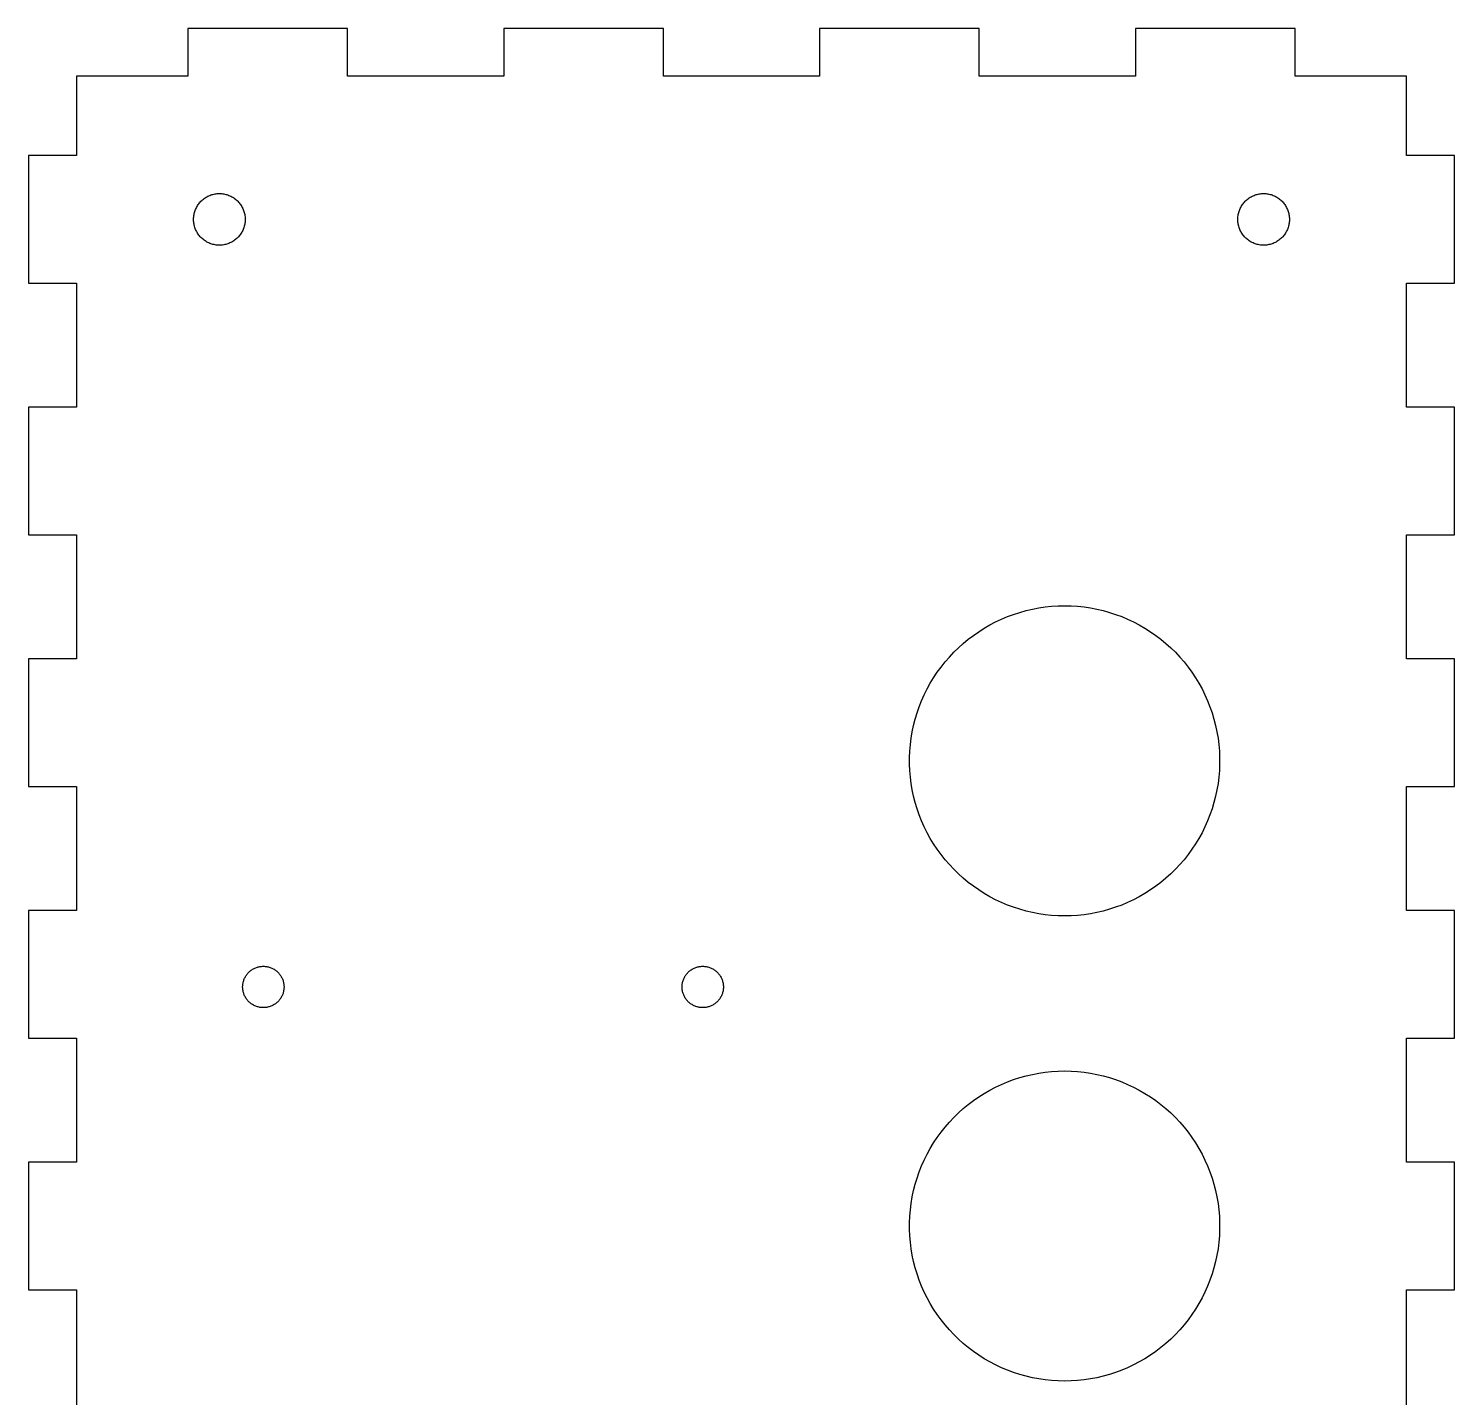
# Model space of a CAD drawing. Header units: metres. Extents: x -115 to 115, y -93 to 93.
# Drawn here: x 4.8 to 115.2, y -13.3 to 92.7 of the extents above; entities that cross this region are included whole.
import ezdxf

# ---------------------------------------------------------------- set-up
doc = ezdxf.new("R2010")
doc.units = ezdxf.units.M

msp = doc.modelspace()

# ---------------------------------------------------------------- linework, layer by layer
for p, q in [((29.5145, 92.67), (17.1522, 92.67)), ((17.1522, 92.67), (17.1522, 88.97)), ((29.5145, 88.97), (29.5145, 92.67)), ((53.9589, 92.67), (41.5967, 92.67)), ((41.5967, 92.67), (41.5967, 88.97)), ((53.9589, 88.97), (53.9589, 92.67)), ((78.4033, 92.67), (66.0411, 92.67)), ((66.0411, 92.67), (66.0411, 88.97)), ((78.4033, 88.97), (78.4033, 92.67)), ((102.848, 92.67), (90.4855, 92.67)), ((90.4855, 92.67), (90.4855, 88.97)), ((102.848, 88.97), (102.848, 92.67)), ((17.1522, 88.97), (8.53001, 88.97)), ((8.53001, 88.97), (8.53001, 82.8331)), ((41.5967, 88.97), (29.5145, 88.97)), ((66.0411, 88.97), (53.9589, 88.97)), ((90.4855, 88.97), (78.4033, 88.97)), ((111.47, 88.97), (102.848, 88.97)), ((111.47, 82.8331), (111.47, 88.97)), ((8.53001, 82.8331), (4.83, 82.8331)), ((4.83, 82.8331), (4.83, 72.9563)), ((115.17, 82.8331), (111.47, 82.8331)), ((115.17, 72.9563), (115.17, 82.8331)), ((18.2932, 79.414), (18.3577, 79.4674)), ((18.3577, 79.4674), (18.4244, 79.518)), ((18.4244, 79.518), (18.4932, 79.5658)), ((18.4932, 79.5658), (18.5639, 79.6107)), ((18.5639, 79.6107), (18.6365, 79.6526)), ((18.6365, 79.6526), (18.7107, 79.6914)), ((18.7107, 79.6914), (18.7865, 79.7271)), ((18.7865, 79.7271), (18.8638, 79.7596)), ((18.8638, 79.7596), (18.9423, 79.7887)), ((18.9423, 79.7887), (19.0219, 79.8146)), ((19.0219, 79.8146), (19.1026, 79.8372)), ((19.1026, 79.8372), (19.1842, 79.8563)), ((19.1842, 79.8563), (19.2665, 79.872)), ((19.2665, 79.872), (19.3493, 79.8842)), ((19.3493, 79.8842), (19.4326, 79.893)), ((19.4326, 79.893), (19.5163, 79.8982)), ((19.5163, 79.8982), (19.6, 79.9)), ((19.6, 79.9), (19.6838, 79.8982)), ((19.6838, 79.8982), (19.7674, 79.893)), ((19.7674, 79.893), (19.8507, 79.8842)), ((19.8507, 79.8842), (19.9335, 79.872)), ((19.9335, 79.872), (20.0158, 79.8563)), ((20.0158, 79.8563), (20.0974, 79.8372)), ((20.0974, 79.8372), (20.1781, 79.8146)), ((20.1781, 79.8146), (20.2577, 79.7887)), ((20.2577, 79.7887), (20.3363, 79.7596)), ((20.3363, 79.7596), (20.4135, 79.7271)), ((20.4135, 79.7271), (20.4893, 79.6914)), ((20.4893, 79.6914), (20.5635, 79.6526)), ((20.5635, 79.6526), (20.6361, 79.6107)), ((20.6361, 79.6107), (20.7068, 79.5658)), ((20.7068, 79.5658), (20.7756, 79.518)), ((20.7756, 79.518), (20.8423, 79.4674)), ((20.8423, 79.4674), (20.9068, 79.414)), ((99.0932, 79.414), (99.1577, 79.4674)), ((99.1577, 79.4674), (99.2244, 79.518)), ((99.2244, 79.518), (99.2932, 79.5658)), ((99.2932, 79.5658), (99.3639, 79.6107)), ((99.3639, 79.6107), (99.4365, 79.6526)), ((99.4365, 79.6526), (99.5107, 79.6914)), ((99.5107, 79.6914), (99.5865, 79.7271)), ((99.5865, 79.7271), (99.6637, 79.7595)), ((99.6637, 79.7595), (99.7423, 79.7887)), ((99.7423, 79.7887), (99.8219, 79.8146)), ((99.8219, 79.8146), (99.9026, 79.8371)), ((99.9026, 79.8371), (99.9842, 79.8563)), ((99.9842, 79.8563), (100.066, 79.872)), ((100.066, 79.872), (100.149, 79.8842)), ((100.149, 79.8842), (100.233, 79.893)), ((100.233, 79.893), (100.316, 79.8982)), ((100.316, 79.8982), (100.4, 79.9)), ((100.4, 79.9), (100.484, 79.8982)), ((100.484, 79.8982), (100.567, 79.893)), ((100.567, 79.893), (100.651, 79.8842)), ((100.651, 79.8842), (100.734, 79.872)), ((100.734, 79.872), (100.816, 79.8563)), ((100.816, 79.8563), (100.897, 79.8371)), ((100.897, 79.8371), (100.978, 79.8146)), ((100.978, 79.8146), (101.058, 79.7887)), ((101.058, 79.7887), (101.136, 79.7595)), ((101.136, 79.7595), (101.213, 79.7271)), ((101.213, 79.7271), (101.289, 79.6914)), ((101.289, 79.6914), (101.363, 79.6526)), ((101.363, 79.6526), (101.436, 79.6107)), ((101.436, 79.6107), (101.507, 79.5658)), ((101.507, 79.5658), (101.576, 79.518)), ((101.576, 79.518), (101.642, 79.4674)), ((101.642, 79.4674), (101.707, 79.414)), ((17.6354, 78.2747), (17.6528, 78.3567)), ((17.6528, 78.3567), (17.6737, 78.4378)), ((17.6737, 78.4378), (17.6979, 78.518)), ((17.6979, 78.518), (17.7254, 78.5971)), ((17.7254, 78.5971), (17.7563, 78.675)), ((17.7563, 78.675), (17.7904, 78.7516)), ((17.7904, 78.7516), (17.8276, 78.8266)), ((17.8276, 78.8266), (17.868, 78.9)), ((17.868, 78.9), (17.9113, 78.9716)), ((17.9113, 78.9716), (17.9577, 79.0414)), ((17.9577, 79.0414), (18.0069, 79.1092)), ((18.0069, 79.1092), (18.059, 79.1748)), ((18.059, 79.1748), (18.1137, 79.2383)), ((18.1137, 79.2383), (18.1711, 79.2993)), ((18.1711, 79.2993), (18.2309, 79.3579)), ((18.2309, 79.3579), (18.2932, 79.414)), ((20.9068, 79.414), (20.9691, 79.3579)), ((20.9691, 79.3579), (21.0289, 79.2993)), ((21.0289, 79.2993), (21.0863, 79.2383)), ((21.0863, 79.2383), (21.141, 79.1748)), ((21.141, 79.1748), (21.1931, 79.1092)), ((21.1931, 79.1092), (21.2423, 79.0414)), ((21.2423, 79.0414), (21.2887, 78.9716)), ((21.2887, 78.9716), (21.3321, 78.9)), ((21.3321, 78.9), (21.3724, 78.8266)), ((21.3724, 78.8266), (21.4097, 78.7516)), ((21.4097, 78.7516), (21.4437, 78.675)), ((21.4437, 78.675), (21.4746, 78.5971)), ((21.4746, 78.5971), (21.5021, 78.518)), ((21.5021, 78.518), (21.5263, 78.4378)), ((21.5263, 78.4378), (21.5472, 78.3567)), ((21.5472, 78.3567), (21.5646, 78.2747)), ((98.4354, 78.2747), (98.4528, 78.3567)), ((98.4528, 78.3567), (98.4737, 78.4378)), ((98.4737, 78.4378), (98.4979, 78.518)), ((98.4979, 78.518), (98.5254, 78.5971)), ((98.5254, 78.5971), (98.5563, 78.675)), ((98.5563, 78.675), (98.5903, 78.7515)), ((98.5903, 78.7515), (98.6276, 78.8266)), ((98.6276, 78.8266), (98.6679, 78.9)), ((98.6679, 78.9), (98.7113, 78.9716)), ((98.7113, 78.9716), (98.7577, 79.0414)), ((98.7577, 79.0414), (98.8069, 79.1092)), ((98.8069, 79.1092), (98.859, 79.1748)), ((98.859, 79.1748), (98.9137, 79.2382)), ((98.9137, 79.2382), (98.9711, 79.2993)), ((98.9711, 79.2993), (99.0309, 79.3579)), ((99.0309, 79.3579), (99.0932, 79.414)), ((101.707, 79.414), (101.769, 79.3579)), ((101.769, 79.3579), (101.829, 79.2993)), ((101.829, 79.2993), (101.886, 79.2382)), ((101.886, 79.2382), (101.941, 79.1748)), ((101.941, 79.1748), (101.993, 79.1092)), ((101.993, 79.1092), (102.042, 79.0414)), ((102.042, 79.0414), (102.089, 78.9716)), ((102.089, 78.9716), (102.132, 78.9)), ((102.132, 78.9), (102.172, 78.8266)), ((102.172, 78.8266), (102.21, 78.7515)), ((102.21, 78.7515), (102.244, 78.675)), ((102.244, 78.675), (102.275, 78.5971)), ((102.275, 78.5971), (102.302, 78.518)), ((102.302, 78.518), (102.326, 78.4378)), ((102.326, 78.4378), (102.347, 78.3567)), ((102.347, 78.3567), (102.365, 78.2747)), ((17.6004, 77.9419), (17.604, 78.0256)), ((17.6004, 77.8581), (17.6004, 77.9419)), ((17.604, 77.7744), (17.6004, 77.8581)), ((17.604, 78.0256), (17.611, 78.1091)), ((17.611, 77.6909), (17.604, 77.7744)), ((17.611, 78.1091), (17.6215, 78.1922)), ((17.6215, 77.6078), (17.611, 77.6909)), ((17.6215, 78.1922), (17.6354, 78.2747)), ((17.6354, 77.5252), (17.6215, 77.6078)), ((17.6528, 77.4433), (17.6354, 77.5252)), ((17.6737, 77.3622), (17.6528, 77.4433)), ((17.6979, 77.282), (17.6737, 77.3622)), ((17.7254, 77.2029), (17.6979, 77.282)), ((21.5021, 77.282), (21.4746, 77.2029)), ((21.5263, 77.3622), (21.5021, 77.282)), ((21.5472, 77.4433), (21.5263, 77.3622)), ((21.5646, 77.5252), (21.5472, 77.4433)), ((21.5646, 78.2747), (21.5786, 78.1922)), ((21.5786, 77.6078), (21.5646, 77.5252)), ((21.5786, 78.1922), (21.5891, 78.1091)), ((21.5891, 77.6909), (21.5786, 77.6078)), ((21.5891, 78.1091), (21.5961, 78.0256)), ((21.5961, 77.7744), (21.5891, 77.6909)), ((21.5961, 78.0256), (21.5996, 77.9419)), ((21.5996, 77.8581), (21.5961, 77.7744)), ((21.5996, 77.9419), (21.5996, 77.8581)), ((98.4004, 77.9419), (98.4039, 78.0256)), ((98.4004, 77.8581), (98.4004, 77.9419)), ((98.4039, 77.7744), (98.4004, 77.8581)), ((98.4039, 78.0256), (98.4109, 78.109)), ((98.4109, 77.6909), (98.4039, 77.7744)), ((98.4109, 78.109), (98.4214, 78.1921)), ((98.4214, 77.6078), (98.4109, 77.6909)), ((98.4214, 78.1921), (98.4354, 78.2747)), ((98.4354, 77.5252), (98.4214, 77.6078)), ((98.4528, 77.4433), (98.4354, 77.5252)), ((98.4737, 77.3621), (98.4528, 77.4433)), ((98.4979, 77.2819), (98.4737, 77.3621)), ((98.5254, 77.2028), (98.4979, 77.2819)), ((102.302, 77.2819), (102.275, 77.2028)), ((102.326, 77.3621), (102.302, 77.2819)), ((102.347, 77.4433), (102.326, 77.3621)), ((102.365, 77.5252), (102.347, 77.4433)), ((102.365, 78.2747), (102.379, 78.1921)), ((102.379, 77.6078), (102.365, 77.5252)), ((102.379, 78.1921), (102.389, 78.109)), ((102.389, 77.6909), (102.379, 77.6078)), ((102.389, 78.109), (102.396, 78.0256)), ((102.396, 77.7744), (102.389, 77.6909)), ((102.396, 78.0256), (102.4, 77.9419)), ((102.4, 77.8581), (102.396, 77.7744)), ((102.4, 77.9419), (102.4, 77.8581)), ((17.7563, 77.125), (17.7254, 77.2029)), ((17.7904, 77.0484), (17.7563, 77.125)), ((17.8276, 76.9734), (17.7904, 77.0484)), ((17.868, 76.9), (17.8276, 76.9734)), ((17.9113, 76.8283), (17.868, 76.9)), ((17.9577, 76.7586), (17.9113, 76.8283)), ((18.0069, 76.6908), (17.9577, 76.7586)), ((18.059, 76.6251), (18.0069, 76.6908)), ((18.1137, 76.5617), (18.059, 76.6251)), ((18.1711, 76.5007), (18.1137, 76.5617)), ((18.2309, 76.4421), (18.1711, 76.5007)), ((18.2932, 76.386), (18.2309, 76.4421)), ((18.3577, 76.3326), (18.2932, 76.386)), ((18.4244, 76.282), (18.3577, 76.3326)), ((18.4932, 76.2341), (18.4244, 76.282)), ((18.5639, 76.1893), (18.4932, 76.2341)), ((18.6365, 76.1474), (18.5639, 76.1893)), ((18.7107, 76.1086), (18.6365, 76.1474)), ((20.5635, 76.1474), (20.4893, 76.1086)), ((20.6361, 76.1893), (20.5635, 76.1474)), ((20.7068, 76.2341), (20.6361, 76.1893)), ((20.7756, 76.282), (20.7068, 76.2341)), ((20.8423, 76.3326), (20.7756, 76.282)), ((20.9068, 76.386), (20.8423, 76.3326)), ((20.9691, 76.4421), (20.9068, 76.386)), ((21.0289, 76.5007), (20.9691, 76.4421)), ((21.0863, 76.5617), (21.0289, 76.5007)), ((21.141, 76.6251), (21.0863, 76.5617)), ((21.1931, 76.6908), (21.141, 76.6251)), ((21.2423, 76.7586), (21.1931, 76.6908)), ((21.2887, 76.8283), (21.2423, 76.7586)), ((21.3321, 76.9), (21.2887, 76.8283)), ((21.3724, 76.9734), (21.3321, 76.9)), ((21.4097, 77.0484), (21.3724, 76.9734)), ((21.4437, 77.125), (21.4097, 77.0484)), ((21.4746, 77.2029), (21.4437, 77.125)), ((98.5563, 77.1249), (98.5254, 77.2028)), ((98.5903, 77.0484), (98.5563, 77.1249)), ((98.6276, 76.9734), (98.5903, 77.0484)), ((98.6679, 76.9), (98.6276, 76.9734)), ((98.7113, 76.8283), (98.6679, 76.9)), ((98.7577, 76.7585), (98.7113, 76.8283)), ((98.8069, 76.6908), (98.7577, 76.7585)), ((98.859, 76.6251), (98.8069, 76.6908)), ((98.9137, 76.5617), (98.859, 76.6251)), ((98.9711, 76.5007), (98.9137, 76.5617)), ((99.0309, 76.442), (98.9711, 76.5007)), ((99.0932, 76.386), (99.0309, 76.442)), ((99.1577, 76.3326), (99.0932, 76.386)), ((99.2244, 76.2819), (99.1577, 76.3326)), ((99.2932, 76.2341), (99.2244, 76.2819)), ((99.3639, 76.1893), (99.2932, 76.2341)), ((99.4365, 76.1474), (99.3639, 76.1893)), ((99.5107, 76.1086), (99.4365, 76.1474)), ((101.363, 76.1474), (101.289, 76.1086)), ((101.436, 76.1893), (101.363, 76.1474)), ((101.507, 76.2341), (101.436, 76.1893)), ((101.576, 76.2819), (101.507, 76.2341)), ((101.642, 76.3326), (101.576, 76.2819)), ((101.707, 76.386), (101.642, 76.3326)), ((101.769, 76.442), (101.707, 76.386)), ((101.829, 76.5007), (101.769, 76.442)), ((101.886, 76.5617), (101.829, 76.5007)), ((101.941, 76.6251), (101.886, 76.5617)), ((101.993, 76.6908), (101.941, 76.6251)), ((102.042, 76.7585), (101.993, 76.6908)), ((102.089, 76.8283), (102.042, 76.7585)), ((102.132, 76.9), (102.089, 76.8283)), ((102.172, 76.9734), (102.132, 76.9)), ((102.21, 77.0484), (102.172, 76.9734)), ((102.244, 77.1249), (102.21, 77.0484)), ((102.275, 77.2028), (102.244, 77.1249)), ((18.7865, 76.0729), (18.7107, 76.1086)), ((18.8638, 76.0404), (18.7865, 76.0729)), ((18.9423, 76.0112), (18.8638, 76.0404)), ((19.0219, 75.9854), (18.9423, 76.0112)), ((19.1026, 75.9628), (19.0219, 75.9854)), ((19.1842, 75.9437), (19.1026, 75.9628)), ((19.2665, 75.928), (19.1842, 75.9437)), ((19.3493, 75.9158), (19.2665, 75.928)), ((19.4326, 75.907), (19.3493, 75.9158)), ((19.5163, 75.9017), (19.4326, 75.907)), ((19.6, 75.9), (19.5163, 75.9017)), ((19.6838, 75.9017), (19.6, 75.9)), ((19.7674, 75.907), (19.6838, 75.9017)), ((19.8507, 75.9158), (19.7674, 75.907)), ((19.9335, 75.928), (19.8507, 75.9158)), ((20.0158, 75.9437), (19.9335, 75.928)), ((20.0974, 75.9628), (20.0158, 75.9437)), ((20.1781, 75.9854), (20.0974, 75.9628)), ((20.2577, 76.0112), (20.1781, 75.9854)), ((20.3363, 76.0404), (20.2577, 76.0112)), ((20.4135, 76.0729), (20.3363, 76.0404)), ((20.4893, 76.1086), (20.4135, 76.0729)), ((99.5865, 76.0729), (99.5107, 76.1086)), ((99.6637, 76.0404), (99.5865, 76.0729)), ((99.7423, 76.0112), (99.6637, 76.0404)), ((99.8219, 75.9853), (99.7423, 76.0112)), ((99.9026, 75.9628), (99.8219, 75.9853)), ((99.9842, 75.9437), (99.9026, 75.9628)), ((100.066, 75.928), (99.9842, 75.9437)), ((100.149, 75.9157), (100.066, 75.928)), ((100.233, 75.907), (100.149, 75.9157)), ((100.316, 75.9017), (100.233, 75.907)), ((100.4, 75.9), (100.316, 75.9017)), ((100.484, 75.9017), (100.4, 75.9)), ((100.567, 75.907), (100.484, 75.9017)), ((100.651, 75.9157), (100.567, 75.907)), ((100.734, 75.928), (100.651, 75.9157)), ((100.816, 75.9437), (100.734, 75.928)), ((100.897, 75.9628), (100.816, 75.9437)), ((100.978, 75.9853), (100.897, 75.9628)), ((101.058, 76.0112), (100.978, 75.9853)), ((101.136, 76.0404), (101.058, 76.0112)), ((101.213, 76.0729), (101.136, 76.0404)), ((101.289, 76.1086), (101.213, 76.0729)), ((4.83, 72.9563), (8.53001, 72.9563)), ((8.53001, 72.9563), (8.53001, 63.3595)), ((111.47, 63.3595), (111.47, 72.9563)), ((111.47, 72.9563), (115.17, 72.9563)), ((8.53001, 63.3595), (4.83, 63.3595)), ((4.83, 63.3595), (4.83, 53.4826)), ((115.17, 63.3595), (111.47, 63.3595)), ((115.17, 53.4826), (115.17, 63.3595)), ((4.83, 53.4826), (8.53001, 53.4826)), ((8.53001, 53.4826), (8.53001, 43.8858)), ((111.47, 43.8858), (111.47, 53.4826)), ((111.47, 53.4826), (115.17, 53.4826)), ((81.0536, 47.3325), (81.5316, 47.4878)), ((81.5316, 47.4878), (82.0157, 47.623)), ((82.0157, 47.623), (82.5051, 47.7377)), ((82.5051, 47.7377), (82.9988, 47.8319)), ((82.9988, 47.8319), (83.496, 47.9053)), ((83.496, 47.9053), (83.9959, 47.9579)), ((83.9959, 47.9579), (84.4975, 47.9895)), ((84.4975, 47.9895), (85, 48)), ((85, 48), (85.5025, 47.9895)), ((85.5025, 47.9895), (86.0041, 47.9579)), ((86.0041, 47.9579), (86.504, 47.9053)), ((86.504, 47.9053), (87.0012, 47.8319)), ((87.0012, 47.8319), (87.4949, 47.7377)), ((87.4949, 47.7377), (87.9843, 47.623)), ((87.9843, 47.623), (88.4684, 47.4878)), ((88.4684, 47.4878), (88.9464, 47.3325)), ((78.7837, 46.2643), (79.2189, 46.5157)), ((79.2189, 46.5157), (79.6644, 46.7485)), ((79.6644, 46.7485), (80.1192, 46.9625)), ((80.1192, 46.9625), (80.5825, 47.1573)), ((80.5825, 47.1573), (81.0536, 47.3325)), ((88.9464, 47.3325), (89.4175, 47.1573)), ((89.4175, 47.1573), (89.8808, 46.9625)), ((89.8808, 46.9625), (90.3356, 46.7485)), ((90.3356, 46.7485), (90.781, 46.5157)), ((90.781, 46.5157), (91.2163, 46.2643)), ((77.159, 45.0839), (77.5462, 45.4043)), ((77.5462, 45.4043), (77.9466, 45.7082)), ((77.9466, 45.7082), (78.3593, 45.995)), ((78.3593, 45.995), (78.7837, 46.2643)), ((91.2163, 46.2643), (91.6407, 45.995)), ((91.6407, 45.995), (92.0534, 45.7082)), ((92.0534, 45.7082), (92.4538, 45.4043)), ((92.4538, 45.4043), (92.841, 45.0839)), ((76.0823, 44.0295), (76.4263, 44.3959)), ((76.4263, 44.3959), (76.7854, 44.7476)), ((76.7854, 44.7476), (77.159, 45.0839)), ((92.841, 45.0839), (93.2146, 44.7476)), ((93.2146, 44.7476), (93.5737, 44.3959)), ((93.5737, 44.3959), (93.9177, 44.0295)), ((8.53001, 43.8858), (4.83, 43.8858)), ((4.83, 43.8858), (4.83, 34.0089)), ((75.1462, 42.8486), (75.4416, 43.2552)), ((75.4416, 43.2552), (75.7538, 43.6491)), ((75.7538, 43.6491), (76.0823, 44.0295)), ((93.9177, 44.0295), (94.2462, 43.6491)), ((94.2462, 43.6491), (94.5583, 43.2552)), ((94.5583, 43.2552), (94.8538, 42.8485)), ((115.17, 43.8858), (111.47, 43.8858)), ((115.17, 34.0089), (115.17, 43.8858)), ((74.3656, 41.5595), (74.6077, 42)), ((74.6077, 42), (74.8681, 42.4299)), ((74.8681, 42.4299), (75.1462, 42.8486)), ((94.8538, 42.8485), (95.1319, 42.4299)), ((95.1319, 42.4299), (95.3923, 42)), ((95.3923, 42), (95.6344, 41.5595)), ((73.9376, 40.6502), (74.1421, 41.1093)), ((74.1421, 41.1093), (74.3656, 41.5595)), ((95.6344, 41.5595), (95.8579, 41.1093)), ((95.8579, 41.1093), (96.0623, 40.6502)), ((73.5873, 39.7082), (73.7526, 40.1829)), ((73.7526, 40.1829), (73.9376, 40.6502)), ((96.0623, 40.6502), (96.2474, 40.1828)), ((96.2474, 40.1828), (96.4127, 39.7082)), ((73.2125, 38.2486), (73.317, 38.7402)), ((73.317, 38.7402), (73.442, 39.227)), ((73.442, 39.227), (73.5873, 39.7082)), ((96.4127, 39.7082), (96.5579, 39.227)), ((96.5579, 39.227), (96.6829, 38.7402)), ((96.6829, 38.7402), (96.7874, 38.2486)), ((73.0657, 37.2543), (73.1287, 37.753)), ((73.1287, 37.753), (73.2125, 38.2486)), ((96.7874, 38.2486), (96.8713, 37.753)), ((96.8713, 37.753), (96.9342, 37.2543)), ((73.0026, 36.2513), (73.0237, 36.7535)), ((73.0237, 36.7535), (73.0657, 37.2543)), ((96.9342, 37.2543), (96.9763, 36.7535)), ((96.9763, 36.7535), (96.9974, 36.2513)), ((73.0026, 35.7487), (73.0026, 36.2513)), ((73.0237, 35.2465), (73.0026, 35.7487)), ((96.9974, 35.7487), (96.9763, 35.2465)), ((96.9974, 36.2513), (96.9974, 35.7487)), ((73.0657, 34.7457), (73.0237, 35.2465)), ((73.1287, 34.247), (73.0657, 34.7457)), ((73.2125, 33.7514), (73.1287, 34.247)), ((96.8713, 34.247), (96.7874, 33.7514)), ((96.9342, 34.7456), (96.8713, 34.247)), ((96.9763, 35.2465), (96.9342, 34.7456)), ((4.83, 34.0089), (8.53001, 34.0089)), ((8.53001, 34.0089), (8.53001, 24.4121)), ((73.317, 33.2598), (73.2125, 33.7514)), ((73.442, 32.7729), (73.317, 33.2598)), ((96.6829, 33.2598), (96.5579, 32.7729)), ((96.7874, 33.7514), (96.6829, 33.2598)), ((111.47, 24.4121), (111.47, 34.0089)), ((111.47, 34.0089), (115.17, 34.0089)), ((73.5873, 32.2918), (73.442, 32.7729)), ((73.7526, 31.8171), (73.5873, 32.2918)), ((96.4127, 32.2918), (96.2474, 31.8171)), ((96.5579, 32.7729), (96.4127, 32.2918)), ((73.9376, 31.3498), (73.7526, 31.8171)), ((74.1421, 30.8906), (73.9376, 31.3498)), ((96.0623, 31.3498), (95.8579, 30.8906)), ((96.2474, 31.8171), (96.0623, 31.3498)), ((74.3656, 30.4404), (74.1421, 30.8906)), ((74.6077, 30), (74.3656, 30.4404)), ((74.8681, 29.5701), (74.6077, 30)), ((95.3923, 30), (95.1319, 29.5701)), ((95.6344, 30.4404), (95.3923, 30)), ((95.8579, 30.8906), (95.6344, 30.4404)), ((75.1462, 29.1514), (74.8681, 29.5701)), ((75.4416, 28.7448), (75.1462, 29.1514)), ((75.7538, 28.3509), (75.4416, 28.7448)), ((94.5583, 28.7448), (94.2462, 28.3509)), ((94.8538, 29.1514), (94.5583, 28.7448)), ((95.1319, 29.5701), (94.8538, 29.1514)), ((76.0823, 27.9704), (75.7538, 28.3509)), ((76.4263, 27.604), (76.0823, 27.9704)), ((76.7854, 27.2523), (76.4263, 27.604)), ((93.5737, 27.604), (93.2146, 27.2523)), ((93.9177, 27.9704), (93.5737, 27.604)), ((94.2462, 28.3509), (93.9177, 27.9704)), ((77.159, 26.916), (76.7854, 27.2523)), ((77.5462, 26.5957), (77.159, 26.916)), ((77.9466, 26.2918), (77.5462, 26.5957)), ((92.4538, 26.5957), (92.0534, 26.2918)), ((92.841, 26.916), (92.4538, 26.5957)), ((93.2146, 27.2523), (92.841, 26.916)), ((78.3593, 26.0049), (77.9466, 26.2918)), ((78.7837, 25.7356), (78.3593, 26.0049)), ((79.2189, 25.4843), (78.7837, 25.7356)), ((79.6644, 25.2514), (79.2189, 25.4843)), ((90.781, 25.4843), (90.3356, 25.2514)), ((91.2163, 25.7356), (90.781, 25.4843)), ((91.6407, 26.0049), (91.2163, 25.7356)), ((92.0534, 26.2918), (91.6407, 26.0049)), ((8.53001, 24.4121), (4.83, 24.4121)), ((4.83, 24.4121), (4.83, 14.5353)), ((80.1192, 25.0374), (79.6644, 25.2514)), ((80.5825, 24.8427), (80.1192, 25.0374)), ((81.0536, 24.6675), (80.5825, 24.8427)), ((81.5316, 24.5121), (81.0536, 24.6675)), ((82.0157, 24.377), (81.5316, 24.5121)), ((82.5051, 24.2622), (82.0157, 24.377)), ((87.9843, 24.377), (87.4949, 24.2622)), ((88.4684, 24.5121), (87.9843, 24.377)), ((88.9464, 24.6675), (88.4684, 24.5121)), ((89.4175, 24.8427), (88.9464, 24.6675)), ((89.8808, 25.0374), (89.4175, 24.8427)), ((90.3356, 25.2514), (89.8808, 25.0374)), ((115.17, 24.4121), (111.47, 24.4121)), ((115.17, 14.5352), (115.17, 24.4121)), ((82.9988, 24.168), (82.5051, 24.2622)), ((83.496, 24.0946), (82.9988, 24.168)), ((83.9959, 24.0421), (83.496, 24.0946)), ((84.4975, 24.0105), (83.9959, 24.0421)), ((85, 24), (84.4975, 24.0105)), ((85.5025, 24.0105), (85, 24)), ((86.0041, 24.0421), (85.5025, 24.0105)), ((86.504, 24.0946), (86.0041, 24.0421)), ((87.0012, 24.168), (86.504, 24.0946)), ((87.4949, 24.2622), (87.0012, 24.168)), ((22.1146, 19.8327), (22.1712, 19.8686)), ((22.1712, 19.8686), (22.2292, 19.9021)), ((22.2292, 19.9021), (22.2886, 19.9331)), ((22.2886, 19.9331), (22.3492, 19.9617)), ((22.3492, 19.9617), (22.411, 19.9876)), ((22.411, 19.9876), (22.4738, 20.011)), ((22.4738, 20.011), (22.5376, 20.0317)), ((22.5376, 20.0317), (22.6021, 20.0497)), ((22.6021, 20.0497), (22.6673, 20.065)), ((22.6673, 20.065), (22.7332, 20.0776)), ((22.7332, 20.0776), (22.7995, 20.0874)), ((22.7995, 20.0874), (22.8661, 20.0944)), ((22.8661, 20.0944), (22.933, 20.0986)), ((22.933, 20.0986), (23, 20.1)), ((23, 20.1), (23.067, 20.0986)), ((23.067, 20.0986), (23.1339, 20.0944)), ((23.1339, 20.0944), (23.2005, 20.0874)), ((23.2005, 20.0874), (23.2668, 20.0776)), ((23.2668, 20.0776), (23.3327, 20.065)), ((23.3327, 20.065), (23.3979, 20.0497)), ((23.3979, 20.0497), (23.4625, 20.0317)), ((23.4625, 20.0317), (23.5262, 20.011)), ((23.5262, 20.011), (23.589, 19.9876)), ((23.589, 19.9876), (23.6508, 19.9617)), ((23.6508, 19.9617), (23.7114, 19.9331)), ((23.7114, 19.9331), (23.7708, 19.9021)), ((23.7708, 19.9021), (23.8289, 19.8686)), ((23.8289, 19.8686), (23.8854, 19.8327)), ((56.1146, 19.8327), (56.1711, 19.8686)), ((56.1711, 19.8686), (56.2292, 19.9021)), ((56.2292, 19.9021), (56.2886, 19.9331)), ((56.2886, 19.9331), (56.3492, 19.9617)), ((56.3492, 19.9617), (56.411, 19.9876)), ((56.411, 19.9876), (56.4738, 20.011)), ((56.4738, 20.011), (56.5375, 20.0317)), ((56.5375, 20.0317), (56.6021, 20.0497)), ((56.6021, 20.0497), (56.6673, 20.065)), ((56.6673, 20.065), (56.7332, 20.0776)), ((56.7332, 20.0776), (56.7995, 20.0874)), ((56.7995, 20.0874), (56.8661, 20.0944)), ((56.8661, 20.0944), (56.933, 20.0986)), ((56.933, 20.0986), (57, 20.1)), ((57, 20.1), (57.067, 20.0986)), ((57.067, 20.0986), (57.1339, 20.0944)), ((57.1339, 20.0944), (57.2005, 20.0874)), ((57.2005, 20.0874), (57.2668, 20.0776)), ((57.2668, 20.0776), (57.3327, 20.065)), ((57.3327, 20.065), (57.3979, 20.0497)), ((57.3979, 20.0497), (57.4624, 20.0317)), ((57.4624, 20.0317), (57.5262, 20.011)), ((57.5262, 20.011), (57.589, 19.9876)), ((57.589, 19.9876), (57.6508, 19.9617)), ((57.6508, 19.9617), (57.7114, 19.9331)), ((57.7114, 19.9331), (57.7708, 19.9021)), ((57.7708, 19.9021), (57.8288, 19.8686)), ((57.8288, 19.8686), (57.8854, 19.8327)), ((21.4172, 18.7337), (21.4283, 18.7998)), ((21.4283, 18.7998), (21.4423, 18.8654)), ((21.4423, 18.8654), (21.459, 18.9303)), ((21.459, 18.9303), (21.4783, 18.9944)), ((21.4783, 18.9944), (21.5004, 19.0577)), ((21.5004, 19.0577), (21.525, 19.12)), ((21.525, 19.12), (21.5523, 19.1812)), ((21.5523, 19.1812), (21.5821, 19.2413)), ((21.5821, 19.2413), (21.6144, 19.3)), ((21.6144, 19.3), (21.6491, 19.3573)), ((21.6491, 19.3573), (21.6862, 19.4131)), ((21.6862, 19.4131), (21.7256, 19.4673)), ((21.7256, 19.4673), (21.7672, 19.5199)), ((21.7672, 19.5199), (21.811, 19.5706)), ((21.811, 19.5706), (21.8569, 19.6195)), ((21.8569, 19.6195), (21.9047, 19.6663)), ((21.9047, 19.6663), (21.9545, 19.7112)), ((21.9545, 19.7112), (22.0062, 19.7539)), ((22.0062, 19.7539), (22.0596, 19.7944)), ((22.0596, 19.7944), (22.1146, 19.8327)), ((23.8854, 19.8327), (23.9405, 19.7944)), ((23.9405, 19.7944), (23.9939, 19.7539)), ((23.9939, 19.7539), (24.0455, 19.7112)), ((24.0455, 19.7112), (24.0953, 19.6663)), ((24.0953, 19.6663), (24.1432, 19.6195)), ((24.1432, 19.6195), (24.189, 19.5706)), ((24.189, 19.5706), (24.2328, 19.5199)), ((24.2328, 19.5199), (24.2745, 19.4673)), ((24.2745, 19.4673), (24.3138, 19.4131)), ((24.3138, 19.4131), (24.3509, 19.3573)), ((24.3509, 19.3573), (24.3857, 19.3)), ((24.3857, 19.3), (24.4179, 19.2413)), ((24.4179, 19.2413), (24.4477, 19.1812)), ((24.4477, 19.1812), (24.475, 19.12)), ((24.475, 19.12), (24.4997, 19.0577)), ((24.4997, 19.0577), (24.5217, 18.9944)), ((24.5217, 18.9944), (24.5411, 18.9303)), ((24.5411, 18.9303), (24.5577, 18.8654)), ((24.5577, 18.8654), (24.5717, 18.7998)), ((24.5717, 18.7998), (24.5828, 18.7337)), ((55.4172, 18.7337), (55.4283, 18.7998)), ((55.4283, 18.7998), (55.4423, 18.8654)), ((55.4423, 18.8654), (55.4589, 18.9303)), ((55.4589, 18.9303), (55.4783, 18.9944)), ((55.4783, 18.9944), (55.5003, 19.0577)), ((55.5003, 19.0577), (55.525, 19.12)), ((55.525, 19.12), (55.5523, 19.1812)), ((55.5523, 19.1812), (55.5821, 19.2413)), ((55.5821, 19.2413), (55.6143, 19.3)), ((55.6143, 19.3), (55.6491, 19.3573)), ((55.6491, 19.3573), (55.6862, 19.4131)), ((55.6862, 19.4131), (55.7255, 19.4673)), ((55.7255, 19.4673), (55.7672, 19.5199)), ((55.7672, 19.5199), (55.811, 19.5706)), ((55.811, 19.5706), (55.8568, 19.6195)), ((55.8568, 19.6195), (55.9047, 19.6663)), ((55.9047, 19.6663), (55.9545, 19.7112)), ((55.9545, 19.7112), (56.0061, 19.7539)), ((56.0061, 19.7539), (56.0595, 19.7944)), ((56.0595, 19.7944), (56.1146, 19.8327)), ((57.8854, 19.8327), (57.9404, 19.7944)), ((57.9404, 19.7944), (57.9938, 19.7539)), ((57.9938, 19.7539), (58.0455, 19.7112)), ((58.0455, 19.7112), (58.0953, 19.6663)), ((58.0953, 19.6663), (58.1431, 19.6195)), ((58.1431, 19.6195), (58.189, 19.5706)), ((58.189, 19.5706), (58.2328, 19.5199)), ((58.2328, 19.5199), (58.2744, 19.4673)), ((58.2744, 19.4673), (58.3138, 19.4131)), ((58.3138, 19.4131), (58.3509, 19.3573)), ((58.3509, 19.3573), (58.3856, 19.3)), ((58.3856, 19.3), (58.4179, 19.2413)), ((58.4179, 19.2413), (58.4477, 19.1812)), ((58.4477, 19.1812), (58.475, 19.12)), ((58.475, 19.12), (58.4996, 19.0577)), ((58.4996, 19.0577), (58.5217, 18.9944)), ((58.5217, 18.9944), (58.541, 18.9303)), ((58.541, 18.9303), (58.5577, 18.8654)), ((58.5577, 18.8654), (58.5717, 18.7998)), ((58.5717, 18.7998), (58.5828, 18.7337)), ((21.4004, 18.5335), (21.4032, 18.6005)), ((21.4004, 18.4665), (21.4004, 18.5335)), ((21.4032, 18.3995), (21.4004, 18.4665)), ((21.4032, 18.6005), (21.4088, 18.6672)), ((21.4088, 18.3327), (21.4032, 18.3995)), ((21.4088, 18.6672), (21.4172, 18.7337)), ((21.4172, 18.2663), (21.4088, 18.3327)), ((21.4283, 18.2002), (21.4172, 18.2663)), ((21.4423, 18.1346), (21.4283, 18.2002)), ((21.459, 18.0697), (21.4423, 18.1346)), ((21.4783, 18.0056), (21.459, 18.0697)), ((21.5004, 17.9423), (21.4783, 18.0056)), ((21.525, 17.88), (21.5004, 17.9423)), ((21.5523, 17.8187), (21.525, 17.88)), ((21.5821, 17.7587), (21.5523, 17.8187)), ((21.6144, 17.7), (21.5821, 17.7587)), ((21.6491, 17.6427), (21.6144, 17.7)), ((24.3857, 17.7), (24.3509, 17.6427)), ((24.4179, 17.7587), (24.3857, 17.7)), ((24.4477, 17.8187), (24.4179, 17.7587)), ((24.475, 17.88), (24.4477, 17.8187)), ((24.4997, 17.9423), (24.475, 17.88)), ((24.5217, 18.0056), (24.4997, 17.9423)), ((24.5411, 18.0697), (24.5217, 18.0056)), ((24.5577, 18.1346), (24.5411, 18.0697)), ((24.5717, 18.2002), (24.5577, 18.1346)), ((24.5828, 18.2663), (24.5717, 18.2002)), ((24.5828, 18.7337), (24.5912, 18.6672)), ((24.5912, 18.3327), (24.5828, 18.2663)), ((24.5912, 18.6672), (24.5968, 18.6005)), ((24.5968, 18.3995), (24.5912, 18.3327)), ((24.5968, 18.6005), (24.5997, 18.5335)), ((24.5997, 18.4665), (24.5968, 18.3995)), ((24.5997, 18.5335), (24.5997, 18.4665)), ((55.4003, 18.5335), (55.4032, 18.6005)), ((55.4003, 18.4665), (55.4003, 18.5335)), ((55.4032, 18.3995), (55.4003, 18.4665)), ((55.4032, 18.6005), (55.4088, 18.6672)), ((55.4088, 18.3327), (55.4032, 18.3995)), ((55.4088, 18.6672), (55.4172, 18.7337)), ((55.4172, 18.2663), (55.4088, 18.3327)), ((55.4283, 18.2002), (55.4172, 18.2663)), ((55.4423, 18.1346), (55.4283, 18.2002)), ((55.4589, 18.0697), (55.4423, 18.1346)), ((55.4783, 18.0056), (55.4589, 18.0697)), ((55.5003, 17.9423), (55.4783, 18.0056)), ((55.525, 17.88), (55.5003, 17.9423)), ((55.5523, 17.8187), (55.525, 17.88)), ((55.5821, 17.7587), (55.5523, 17.8187)), ((55.6143, 17.7), (55.5821, 17.7587)), ((55.6491, 17.6427), (55.6143, 17.7)), ((58.3856, 17.7), (58.3509, 17.6427)), ((58.4179, 17.7587), (58.3856, 17.7)), ((58.4477, 17.8187), (58.4179, 17.7587)), ((58.475, 17.88), (58.4477, 17.8187)), ((58.4996, 17.9423), (58.475, 17.88)), ((58.5217, 18.0056), (58.4996, 17.9423)), ((58.541, 18.0697), (58.5217, 18.0056)), ((58.5577, 18.1346), (58.541, 18.0697)), ((58.5717, 18.2002), (58.5577, 18.1346)), ((58.5828, 18.2663), (58.5717, 18.2002)), ((58.5828, 18.7337), (58.5912, 18.6672)), ((58.5912, 18.3327), (58.5828, 18.2663)), ((58.5912, 18.6672), (58.5968, 18.6005)), ((58.5968, 18.3995), (58.5912, 18.3327)), ((58.5968, 18.6005), (58.5996, 18.5335)), ((58.5996, 18.4665), (58.5968, 18.3995)), ((58.5996, 18.5335), (58.5996, 18.4665)), ((21.6862, 17.5869), (21.6491, 17.6427)), ((21.7256, 17.5326), (21.6862, 17.5869)), ((21.7672, 17.4801), (21.7256, 17.5326)), ((21.811, 17.4294), (21.7672, 17.4801)), ((21.8569, 17.3805), (21.811, 17.4294)), ((21.9047, 17.3336), (21.8569, 17.3805)), ((21.9545, 17.2888), (21.9047, 17.3336)), ((22.0062, 17.2461), (21.9545, 17.2888)), ((22.0596, 17.2056), (22.0062, 17.2461)), ((22.1146, 17.1673), (22.0596, 17.2056)), ((22.1712, 17.1314), (22.1146, 17.1673)), ((22.2292, 17.0979), (22.1712, 17.1314)), ((22.2886, 17.0668), (22.2292, 17.0979)), ((22.3492, 17.0383), (22.2886, 17.0668)), ((22.411, 17.0123), (22.3492, 17.0383)), ((22.4738, 16.989), (22.411, 17.0123)), ((22.5376, 16.9683), (22.4738, 16.989)), ((22.6021, 16.9503), (22.5376, 16.9683)), ((22.6673, 16.935), (22.6021, 16.9503)), ((22.7332, 16.9224), (22.6673, 16.935)), ((22.7995, 16.9126), (22.7332, 16.9224)), ((22.8661, 16.9056), (22.7995, 16.9126)), ((22.933, 16.9014), (22.8661, 16.9056)), ((23, 16.9), (22.933, 16.9014)), ((23.067, 16.9014), (23, 16.9)), ((23.1339, 16.9056), (23.067, 16.9014)), ((23.2005, 16.9126), (23.1339, 16.9056)), ((23.2668, 16.9224), (23.2005, 16.9126)), ((23.3327, 16.935), (23.2668, 16.9224)), ((23.3979, 16.9503), (23.3327, 16.935)), ((23.4625, 16.9683), (23.3979, 16.9503)), ((23.5262, 16.989), (23.4625, 16.9683)), ((23.589, 17.0123), (23.5262, 16.989)), ((23.6508, 17.0383), (23.589, 17.0123)), ((23.7114, 17.0668), (23.6508, 17.0383)), ((23.7708, 17.0979), (23.7114, 17.0668)), ((23.8289, 17.1314), (23.7708, 17.0979)), ((23.8854, 17.1673), (23.8289, 17.1314)), ((23.9405, 17.2056), (23.8854, 17.1673)), ((23.9939, 17.2461), (23.9405, 17.2056)), ((24.0455, 17.2888), (23.9939, 17.2461)), ((24.0953, 17.3336), (24.0455, 17.2888)), ((24.1432, 17.3805), (24.0953, 17.3336)), ((24.189, 17.4294), (24.1432, 17.3805)), ((24.2328, 17.4801), (24.189, 17.4294)), ((24.2745, 17.5326), (24.2328, 17.4801)), ((24.3138, 17.5869), (24.2745, 17.5326)), ((24.3509, 17.6427), (24.3138, 17.5869)), ((55.6862, 17.5869), (55.6491, 17.6427)), ((55.7255, 17.5326), (55.6862, 17.5869)), ((55.7672, 17.4801), (55.7255, 17.5326)), ((55.811, 17.4294), (55.7672, 17.4801)), ((55.8568, 17.3805), (55.811, 17.4294)), ((55.9047, 17.3336), (55.8568, 17.3805)), ((55.9545, 17.2888), (55.9047, 17.3336)), ((56.0061, 17.2461), (55.9545, 17.2888)), ((56.0595, 17.2056), (56.0061, 17.2461)), ((56.1146, 17.1673), (56.0595, 17.2056)), ((56.1711, 17.1314), (56.1146, 17.1673)), ((56.2292, 17.0979), (56.1711, 17.1314)), ((56.2886, 17.0668), (56.2292, 17.0979)), ((56.3492, 17.0383), (56.2886, 17.0668)), ((56.411, 17.0123), (56.3492, 17.0383)), ((56.4738, 16.989), (56.411, 17.0123)), ((56.5375, 16.9683), (56.4738, 16.989)), ((56.6021, 16.9503), (56.5375, 16.9683)), ((56.6673, 16.935), (56.6021, 16.9503)), ((56.7332, 16.9224), (56.6673, 16.935)), ((56.7995, 16.9126), (56.7332, 16.9224)), ((56.8661, 16.9056), (56.7995, 16.9126)), ((56.933, 16.9014), (56.8661, 16.9056)), ((57, 16.9), (56.933, 16.9014)), ((57.067, 16.9014), (57, 16.9)), ((57.1339, 16.9056), (57.067, 16.9014)), ((57.2005, 16.9126), (57.1339, 16.9056)), ((57.2668, 16.9224), (57.2005, 16.9126)), ((57.3327, 16.935), (57.2668, 16.9224)), ((57.3979, 16.9503), (57.3327, 16.935)), ((57.4624, 16.9683), (57.3979, 16.9503)), ((57.5262, 16.989), (57.4624, 16.9683)), ((57.589, 17.0123), (57.5262, 16.989)), ((57.6508, 17.0383), (57.589, 17.0123)), ((57.7114, 17.0668), (57.6508, 17.0383)), ((57.7708, 17.0979), (57.7114, 17.0668)), ((57.8288, 17.1314), (57.7708, 17.0979)), ((57.8854, 17.1673), (57.8288, 17.1314)), ((57.9404, 17.2056), (57.8854, 17.1673)), ((57.9938, 17.2461), (57.9404, 17.2056)), ((58.0455, 17.2888), (57.9938, 17.2461)), ((58.0953, 17.3336), (58.0455, 17.2888)), ((58.1431, 17.3805), (58.0953, 17.3336)), ((58.189, 17.4294), (58.1431, 17.3805)), ((58.2328, 17.4801), (58.189, 17.4294)), ((58.2744, 17.5326), (58.2328, 17.4801)), ((58.3138, 17.5869), (58.2744, 17.5326)), ((58.3509, 17.6427), (58.3138, 17.5869)), ((4.83, 14.5353), (8.53001, 14.5353)), ((8.53001, 14.5353), (8.53001, 4.93842)), ((111.47, 4.9384), (111.47, 14.5352)), ((111.47, 14.5352), (115.17, 14.5352)), ((80.1192, 10.9625), (80.5825, 11.1573)), ((80.5825, 11.1573), (81.0536, 11.3325)), ((81.0536, 11.3325), (81.5316, 11.4878)), ((81.5316, 11.4878), (82.0157, 11.623)), ((82.0157, 11.623), (82.5051, 11.7377)), ((82.5051, 11.7377), (82.9988, 11.8319)), ((82.9988, 11.8319), (83.496, 11.9053)), ((83.496, 11.9053), (83.9959, 11.9579)), ((83.9959, 11.9579), (84.4975, 11.9895)), ((84.4975, 11.9895), (85, 12)), ((85, 12), (85.5025, 11.9895)), ((85.5025, 11.9895), (86.0041, 11.9579)), ((86.0041, 11.9579), (86.504, 11.9053)), ((86.504, 11.9053), (87.0012, 11.8319)), ((87.0012, 11.8319), (87.4949, 11.7377)), ((87.4949, 11.7377), (87.9843, 11.623)), ((87.9843, 11.623), (88.4684, 11.4878)), ((88.4684, 11.4878), (88.9464, 11.3325)), ((88.9464, 11.3325), (89.4175, 11.1573)), ((89.4175, 11.1573), (89.8808, 10.9625)), ((77.9466, 9.70818), (78.3593, 9.99503)), ((78.3593, 9.99503), (78.7837, 10.2643)), ((78.7837, 10.2643), (79.2189, 10.5157)), ((79.2189, 10.5157), (79.6644, 10.7485)), ((79.6644, 10.7485), (80.1192, 10.9625)), ((89.8808, 10.9625), (90.3356, 10.7485)), ((90.3356, 10.7485), (90.781, 10.5157)), ((90.781, 10.5157), (91.2163, 10.2643)), ((91.2163, 10.2643), (91.6407, 9.99503)), ((91.6407, 9.99503), (92.0534, 9.70818)), ((76.7854, 8.7476), (77.159, 9.08392)), ((77.159, 9.08392), (77.5462, 9.4043)), ((77.5462, 9.4043), (77.9466, 9.70818)), ((92.0534, 9.70818), (92.4538, 9.4043)), ((92.4538, 9.4043), (92.841, 9.08392)), ((92.841, 9.08392), (93.2146, 8.7476)), ((75.7538, 7.64906), (76.0823, 8.02954)), ((76.0823, 8.02954), (76.4263, 8.39594)), ((76.4263, 8.39594), (76.7854, 8.7476)), ((93.2146, 8.7476), (93.5737, 8.39594)), ((93.5737, 8.39594), (93.9177, 8.02954)), ((93.9177, 8.02954), (94.2462, 7.64906)), ((74.8681, 6.4299), (75.1462, 6.84854)), ((75.1462, 6.84854), (75.4416, 7.25517)), ((75.4416, 7.25517), (75.7538, 7.64906)), ((94.2462, 7.64906), (94.5583, 7.25517)), ((94.5583, 7.25517), (94.8538, 6.84854)), ((94.8538, 6.84854), (95.1319, 6.4299)), ((74.1421, 5.10933), (74.3656, 5.55952)), ((74.3656, 5.55952), (74.6077, 5.99997)), ((74.6077, 5.99997), (74.8681, 6.4299)), ((95.1319, 6.4299), (95.3923, 5.99997)), ((95.3923, 5.99997), (95.6344, 5.55952)), ((95.6344, 5.55952), (95.8579, 5.10933)), ((8.53001, 4.93842), (4.83, 4.93842)), ((4.83, 4.93842), (4.83, -4.9384)), ((73.7526, 4.18285), (73.9376, 4.65016)), ((73.9376, 4.65016), (74.1421, 5.10933)), ((95.8579, 5.10933), (96.0623, 4.65016)), ((96.0623, 4.65016), (96.2474, 4.18285)), ((115.17, 4.9384), (111.47, 4.9384)), ((115.17, -4.93842), (115.17, 4.9384)), ((73.442, 3.22702), (73.5873, 3.70818)), ((73.5873, 3.70818), (73.7526, 4.18285)), ((96.2474, 4.18285), (96.4127, 3.70818)), ((96.4127, 3.70818), (96.5579, 3.22702)), ((73.1287, 1.75298), (73.2125, 2.24855)), ((73.2125, 2.24855), (73.317, 2.74019)), ((73.317, 2.74019), (73.442, 3.22702)), ((96.5579, 3.22702), (96.6829, 2.74019)), ((96.6829, 2.74019), (96.7874, 2.24855)), ((96.7874, 2.24855), (96.8713, 1.75298)), ((73.0237, 0.75346), (73.0657, 1.25432)), ((73.0657, 1.25432), (73.1287, 1.75298)), ((96.8713, 1.75298), (96.9342, 1.25432)), ((96.9342, 1.25432), (96.9763, 0.75346)), ((73.0026, 0.25128), (73.0237, 0.75346)), ((73.0026, -0.2513), (73.0026, 0.25128)), ((96.9763, 0.75346), (96.9974, 0.25128)), ((96.9974, 0.25128), (96.9974, -0.2513)), ((73.0237, -0.75348), (73.0026, -0.2513)), ((73.0657, -1.25433), (73.0237, -0.75348)), ((96.9763, -0.75348), (96.9342, -1.25433)), ((96.9974, -0.2513), (96.9763, -0.75348)), ((73.1287, -1.75299), (73.0657, -1.25433)), ((73.2125, -2.24857), (73.1287, -1.75299)), ((96.8713, -1.75299), (96.7874, -2.24857)), ((96.9342, -1.25433), (96.8713, -1.75299)), ((73.317, -2.7402), (73.2125, -2.24857)), ((73.442, -3.22704), (73.317, -2.7402)), ((73.5873, -3.70819), (73.442, -3.22704)), ((96.5579, -3.22704), (96.4127, -3.70819)), ((96.6829, -2.7402), (96.5579, -3.22704)), ((96.7874, -2.24857), (96.6829, -2.7402)), ((73.7526, -4.18286), (73.5873, -3.70819)), ((73.9376, -4.65018), (73.7526, -4.18286)), ((96.2474, -4.18286), (96.0623, -4.65018)), ((96.4127, -3.70819), (96.2474, -4.18286)), ((4.83, -4.9384), (8.53001, -4.9384)), ((8.53001, -4.9384), (8.53001, -14.5352)), ((74.1421, -5.10934), (73.9376, -4.65018)), ((74.3656, -5.55954), (74.1421, -5.10934)), ((95.8579, -5.10934), (95.6344, -5.55954)), ((96.0623, -4.65018), (95.8579, -5.10934)), ((111.47, -14.5353), (111.47, -4.93842)), ((111.47, -4.93842), (115.17, -4.93842)), ((74.6077, -6), (74.3656, -5.55954)), ((74.8681, -6.42992), (74.6077, -6)), ((75.1462, -6.84856), (74.8681, -6.42992)), ((95.1319, -6.42992), (94.8538, -6.84856)), ((95.3923, -5.99998), (95.1319, -6.42992)), ((95.6344, -5.55954), (95.3923, -5.99998)), ((75.4416, -7.25519), (75.1462, -6.84856)), ((75.7538, -7.64908), (75.4416, -7.25519)), ((76.0823, -8.02956), (75.7538, -7.64908)), ((94.2462, -7.64908), (93.9177, -8.02956)), ((94.5583, -7.25519), (94.2462, -7.64908)), ((94.8538, -6.84856), (94.5583, -7.25519)), ((76.4263, -8.39595), (76.0823, -8.02956)), ((76.7854, -8.74762), (76.4263, -8.39595)), ((77.159, -9.08394), (76.7854, -8.74762)), ((93.2146, -8.74762), (92.841, -9.08394)), ((93.5737, -8.39595), (93.2146, -8.74762)), ((93.9177, -8.02956), (93.5737, -8.39595)), ((77.5462, -9.40431), (77.159, -9.08394)), ((77.9466, -9.70819), (77.5462, -9.40431)), ((78.3593, -9.99504), (77.9466, -9.70819)), ((92.0534, -9.70819), (91.6407, -9.99504)), ((92.4538, -9.40431), (92.0534, -9.70819)), ((92.841, -9.08394), (92.4538, -9.40431)), ((78.7837, -10.2644), (78.3593, -9.99504)), ((79.2189, -10.5157), (78.7837, -10.2644)), ((79.6644, -10.7485), (79.2189, -10.5157)), ((80.1192, -10.9625), (79.6644, -10.7485)), ((80.5825, -11.1573), (80.1192, -10.9625)), ((89.8808, -10.9625), (89.4175, -11.1573)), ((90.3356, -10.7485), (89.8808, -10.9625)), ((90.781, -10.5157), (90.3356, -10.7485)), ((91.2163, -10.2644), (90.781, -10.5157)), ((91.6407, -9.99504), (91.2163, -10.2644)), ((81.0536, -11.3325), (80.5825, -11.1573)), ((81.5316, -11.4878), (81.0536, -11.3325)), ((82.0157, -11.623), (81.5316, -11.4878)), ((82.5051, -11.7378), (82.0157, -11.623)), ((82.9988, -11.8319), (82.5051, -11.7378)), ((83.496, -11.9054), (82.9988, -11.8319)), ((83.9959, -11.9579), (83.496, -11.9054)), ((84.4975, -11.9895), (83.9959, -11.9579)), ((85, -12), (84.4975, -11.9895)), ((85.5025, -11.9895), (85, -12)), ((86.0041, -11.9579), (85.5025, -11.9895)), ((86.504, -11.9054), (86.0041, -11.9579)), ((87.0012, -11.8319), (86.504, -11.9054)), ((87.4949, -11.7378), (87.0012, -11.8319)), ((87.9843, -11.623), (87.4949, -11.7378)), ((88.4684, -11.4878), (87.9843, -11.623)), ((88.9464, -11.3325), (88.4684, -11.4878)), ((89.4175, -11.1573), (88.9464, -11.3325))]:
    msp.add_line(p, q)

doc.saveas('drawing.dxf')
